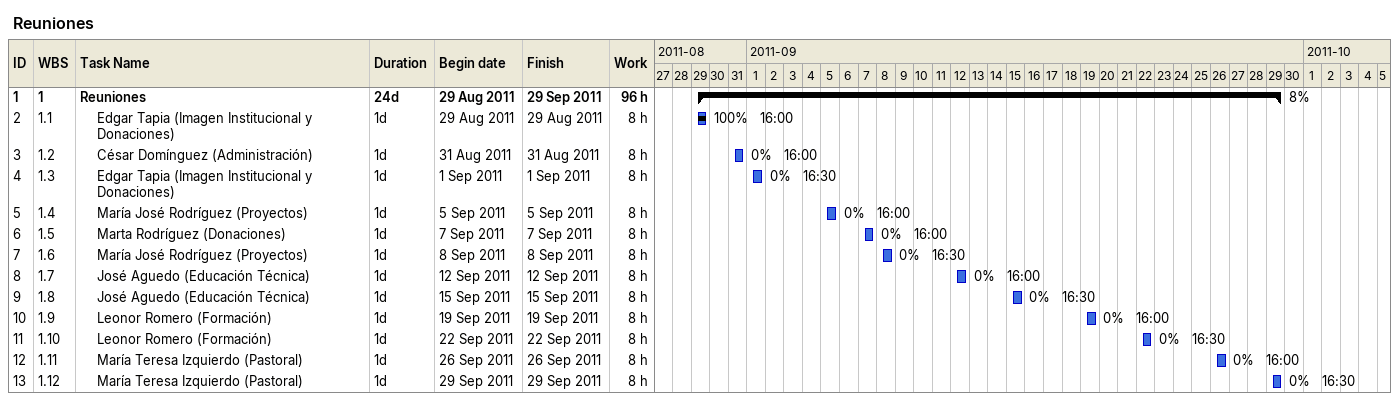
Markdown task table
Reuniones

| ID | WBS | Task | Duration | Start | Finish | Resources | % complete | Work (h) |
|---|---|---|---|---|---|---|---|---|
| 1 | 1 | **Reuniones** | 24d | 2011-08-29 | 2011-09-29 |  | 8 | 96 |
| 2 | 1.1 | Edgar Tapia (Imagen Institucional y Donaciones) | 1d | 2011-08-29 | 2011-08-29 | 16:00 | 100 | 8 |
| 3 | 1.2 | César Domínguez (Administración) | 1d | 2011-08-31 | 2011-08-31 | 16:00 | 0 | 8 |
| 4 | 1.3 | Edgar Tapia (Imagen Institucional y Donaciones) | 1d | 2011-09-01 | 2011-09-01 | 16:30 | 0 | 8 |
| 5 | 1.4 | María José Rodríguez (Proyectos) | 1d | 2011-09-05 | 2011-09-05 | 16:00 | 0 | 8 |
| 6 | 1.5 | Marta Rodríguez (Donaciones) | 1d | 2011-09-07 | 2011-09-07 | 16:00 | 0 | 8 |
| 7 | 1.6 | María José Rodríguez (Proyectos) | 1d | 2011-09-08 | 2011-09-08 | 16:30 | 0 | 8 |
| 8 | 1.7 | José Aguedo (Educación Técnica) | 1d | 2011-09-12 | 2011-09-12 | 16:00 | 0 | 8 |
| 9 | 1.8 | José Aguedo (Educación Técnica) | 1d | 2011-09-15 | 2011-09-15 | 16:30 | 0 | 8 |
| 10 | 1.9 | Leonor Romero (Formación) | 1d | 2011-09-19 | 2011-09-19 | 16:00 | 0 | 8 |
| 11 | 1.10 | Leonor Romero (Formación) | 1d | 2011-09-22 | 2011-09-22 | 16:30 | 0 | 8 |
| 12 | 1.11 | María Teresa Izquierdo (Pastoral) | 1d | 2011-09-26 | 2011-09-26 | 16:00 | 0 | 8 |
| 13 | 1.12 | María Teresa Izquierdo (Pastoral) | 1d | 2011-09-29 | 2011-09-29 | 16:30 | 0 | 8 |
